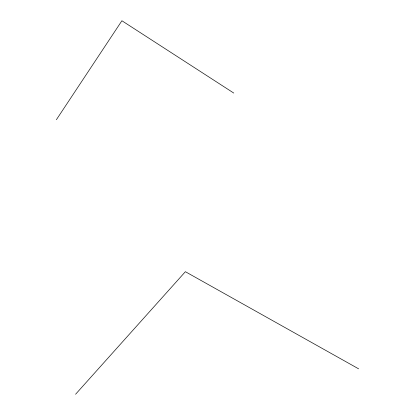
<?xml version="1.0" encoding="UTF-8"?>
<svg xmlns="http://www.w3.org/2000/svg" width="415" height="415" viewBox="0 0 415 415"><rect width="100%" height="100%" fill="white"/><g stroke="black" fill="none" stroke-linecap="round" stroke-linejoin="round"><path stroke-width="0.62" d="M56.367 119.733L121.901 20.75L233.78 93.069M75.582 394.25L185.375 271.695L358.633 368.836"/></g></svg>
